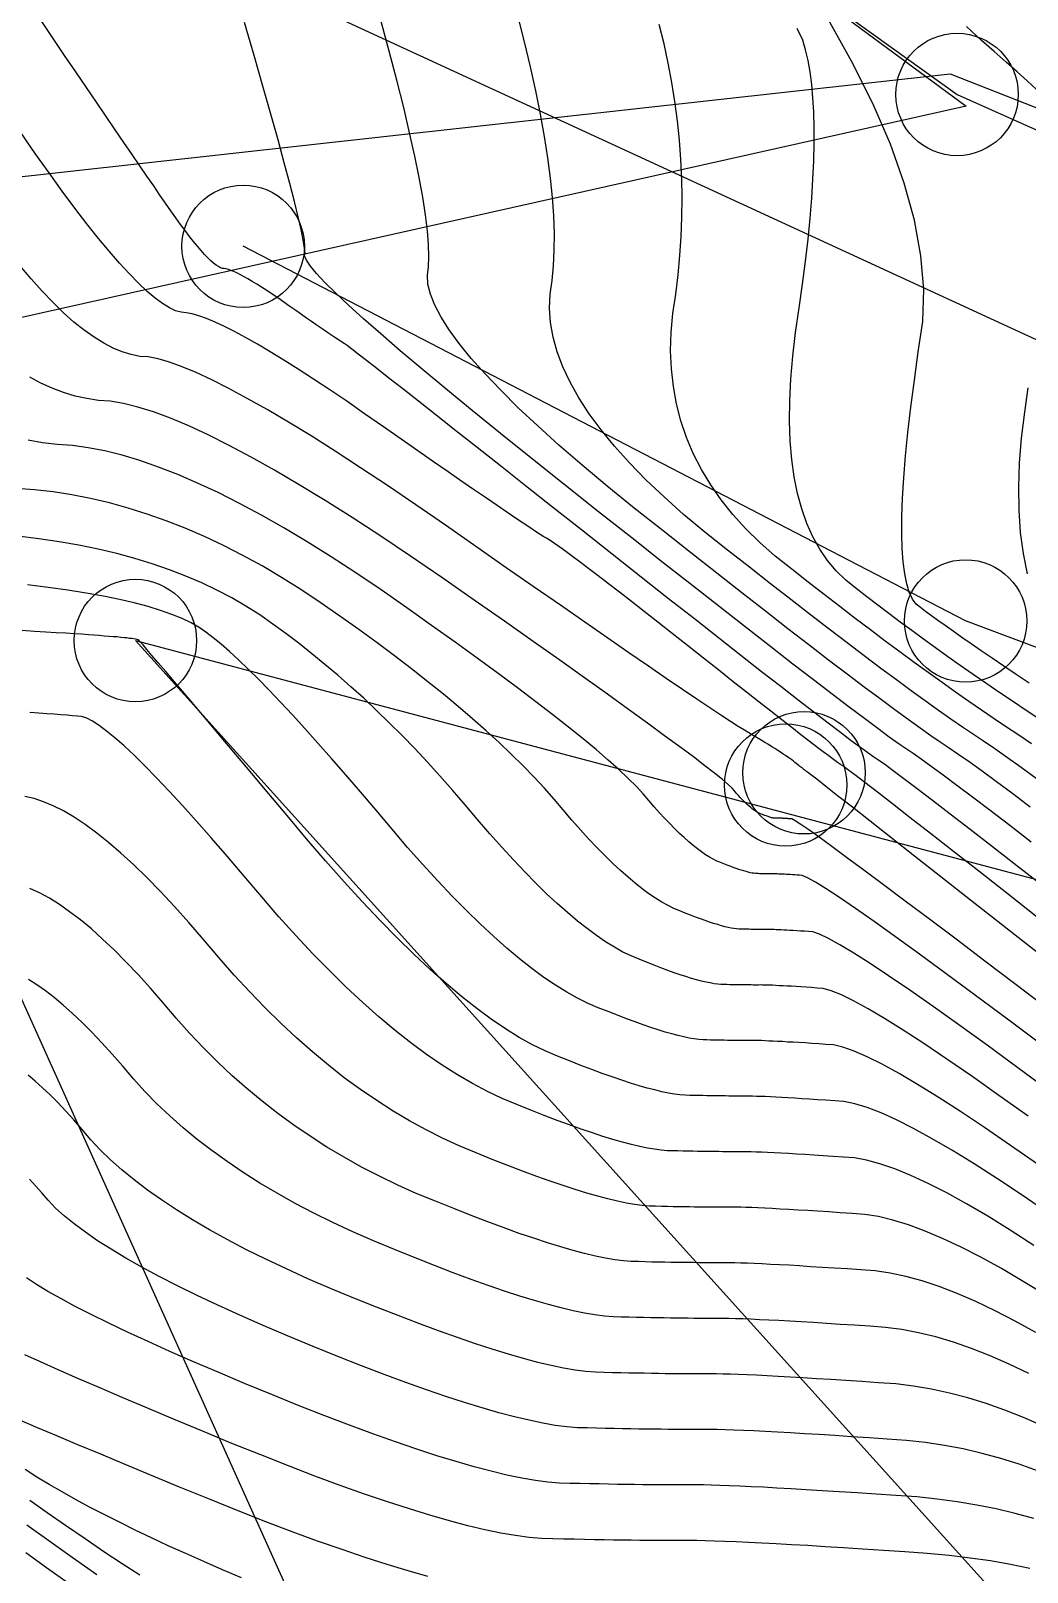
# Model space of a CAD drawing. Extents: x 83 to 1412852, y -76 to 4931706.
# Drawn here: x 1412646.02 to 1412654.15, y 4931544.25 to 4931556.84 of the extents above; entities that cross this region are included whole.
import ezdxf

# ---------------------------------------------------------------- set-up
doc = ezdxf.new("R2010")
doc.units = 0
doc.header["$MEASUREMENT"] = 0
doc.header["$PDMODE"] = 33
doc.header["$PDSIZE"] = 1
doc.layers.get('0').update_dxf_attribs({"color": 1, "linetype": 'CONTINUOUS'})
doc.layers.add('Ground topo-Rev01', color=1, linetype='CONTINUOUS')
doc.layers.add('New scratch layer', color=1, linetype='CONTINUOUS')

msp = doc.modelspace()

# ---------------------------------------------------------------- linework, layer by layer
for points in [[(1412625.83, 4931580.38), (1412628.75, 4931581.8), (1412632.64, 4931582.21), (1412634.8, 4931580.2), (1412637.58, 4931576.34), (1412641.3, 4931568.83), (1412646.46, 4931561.43), (1412653.58, 4931556.32), (1412661.21, 4931552.91), (1412664.41, 4931553.01), (1412671.43, 4931552.25), (1412680.76, 4931551.75), (1412690.96, 4931557.29), (1412699.75, 4931563.42), (1412708.32, 4931567.05)], [(1412646.87, 4931551.86), (1412664.06, 4931547.3), (1412680.47, 4931547.31), (1412698.54, 4931552.49), (1412706.91, 4931556.07), (1412714.69, 4931563.43)], [(1412711.73, 4931562.82), (1412700.57, 4931556.35), (1412691.34, 4931552.07), (1412681.93, 4931548.05), (1412672.34, 4931547.94), (1412661.77, 4931549.26), (1412658.05, 4931550.37), (1412653.65, 4931552.02), (1412647.75, 4931555.08)], [(1412654.286, 4931549.851), (1412654.068, 4931550.021), (1412653.868, 4931550.176), (1412653.687, 4931550.316), (1412653.524, 4931550.442), (1412653.379, 4931550.553), (1412653.253, 4931550.649), (1412653.146, 4931550.73), (1412653.057, 4931550.797), (1412652.986, 4931550.849), (1412652.933, 4931550.886), (1412652.9, 4931550.908), (1412652.852, 4931550.942), (1412652.791, 4931550.986), (1412652.716, 4931551.041), (1412652.628, 4931551.108), (1412652.526, 4931551.185), (1412652.411, 4931551.274), (1412652.282, 4931551.373), (1412652.14, 4931551.484), (1412651.984, 4931551.605), (1412651.814, 4931551.738), (1412651.631, 4931551.881), (1412651.435, 4931552.036), (1412651.224, 4931552.201), (1412651.001, 4931552.378), (1412650.763, 4931552.565), (1412650.512, 4931552.764), (1412650.277, 4931552.95), (1412650.056, 4931553.124), (1412649.851, 4931553.287), (1412649.661, 4931553.437), (1412649.486, 4931553.574), (1412649.327, 4931553.7), (1412649.182, 4931553.814), (1412649.053, 4931553.915), (1412648.939, 4931554.004), (1412648.841, 4931554.082), (1412648.757, 4931554.147), (1412648.689, 4931554.199), (1412648.636, 4931554.24), (1412648.598, 4931554.269), (1412648.576, 4931554.285), (1412648.569, 4931554.289), (1412648.559, 4931554.296), (1412648.546, 4931554.304), (1412648.53, 4931554.314), (1412648.512, 4931554.326), (1412648.491, 4931554.34), (1412648.467, 4931554.356), (1412648.441, 4931554.374), (1412648.412, 4931554.394), (1412648.38, 4931554.416), (1412648.345, 4931554.44), (1412648.308, 4931554.466), (1412648.268, 4931554.494), (1412648.225, 4931554.523), (1412648.18, 4931554.555), (1412648.132, 4931554.589), (1412648.081, 4931554.624), (1412648.032, 4931554.658), (1412647.986, 4931554.689), (1412647.942, 4931554.718), (1412647.9, 4931554.745), (1412647.861, 4931554.77), (1412647.824, 4931554.793), (1412647.789, 4931554.813), (1412647.757, 4931554.832), (1412647.727, 4931554.848), (1412647.699, 4931554.862), (1412647.673, 4931554.874), (1412647.65, 4931554.883), (1412647.63, 4931554.891), (1412647.611, 4931554.896), (1412647.595, 4931554.899), (1412647.581, 4931554.9), (1412647.566, 4931554.905), (1412647.548, 4931554.914), (1412647.529, 4931554.926), (1412647.508, 4931554.942), (1412647.485, 4931554.962), (1412647.461, 4931554.986), (1412647.434, 4931555.013), (1412647.406, 4931555.045), (1412647.376, 4931555.08), (1412647.344, 4931555.119), (1412647.311, 4931555.161), (1412647.275, 4931555.208), (1412647.238, 4931555.258), (1412647.199, 4931555.312), (1412647.158, 4931555.37), (1412647.116, 4931555.432), (1412647.069, 4931555.499), (1412647.019, 4931555.573), (1412646.964, 4931555.653), (1412646.905, 4931555.738), (1412646.843, 4931555.83), (1412646.776, 4931555.927), (1412646.705, 4931556.031), (1412646.631, 4931556.141), (1412646.552, 4931556.256), (1412646.47, 4931556.378), (1412646.383, 4931556.505), (1412646.292, 4931556.639), (1412646.197, 4931556.778), (1412646.099, 4931556.923)], [(1412654.178, 4931550.5), (1412654.034, 4931550.608), (1412653.903, 4931550.705), (1412653.785, 4931550.792), (1412653.68, 4931550.868), (1412653.587, 4931550.933), (1412653.508, 4931550.987), (1412653.442, 4931551.031), (1412653.365, 4931551.083), (1412653.278, 4931551.145), (1412653.18, 4931551.215), (1412653.071, 4931551.294), (1412652.952, 4931551.383), (1412652.822, 4931551.48), (1412652.682, 4931551.586), (1412652.531, 4931551.701), (1412652.37, 4931551.825), (1412652.198, 4931551.957), (1412652.015, 4931552.099), (1412651.822, 4931552.25), (1412651.618, 4931552.41), (1412651.404, 4931552.578), (1412651.179, 4931552.756), (1412650.943, 4931552.942), (1412650.723, 4931553.121), (1412650.519, 4931553.292), (1412650.329, 4931553.456), (1412650.155, 4931553.613), (1412649.996, 4931553.762), (1412649.853, 4931553.904), (1412649.725, 4931554.038), (1412649.612, 4931554.165), (1412649.515, 4931554.285), (1412649.433, 4931554.397), (1412649.367, 4931554.501), (1412649.315, 4931554.598), (1412649.279, 4931554.688), (1412649.259, 4931554.77), (1412649.254, 4931554.845), (1412649.264, 4931554.913), (1412649.267, 4931554.995), (1412649.264, 4931555.094), (1412649.255, 4931555.207), (1412649.239, 4931555.337), (1412649.216, 4931555.481), (1412649.187, 4931555.641), (1412649.152, 4931555.817), (1412649.109, 4931556.008), (1412649.061, 4931556.214), (1412649.005, 4931556.436), (1412648.943, 4931556.673), (1412648.875, 4931556.926)], [(1412654.227, 4931550.734), (1412654.104, 4931550.823), (1412653.991, 4931550.903), (1412653.888, 4931550.975), (1412653.796, 4931551.038), (1412653.713, 4931551.092), (1412653.624, 4931551.152), (1412653.529, 4931551.218), (1412653.427, 4931551.289), (1412653.319, 4931551.367), (1412653.205, 4931551.45), (1412653.084, 4931551.539), (1412652.956, 4931551.633), (1412652.822, 4931551.734), (1412652.682, 4931551.84), (1412652.535, 4931551.952), (1412652.382, 4931552.07), (1412652.222, 4931552.194), (1412652.056, 4931552.323), (1412651.884, 4931552.458), (1412651.705, 4931552.599), (1412651.519, 4931552.746), (1412651.347, 4931552.89), (1412651.187, 4931553.033), (1412651.039, 4931553.173), (1412650.904, 4931553.311), (1412650.782, 4931553.447), (1412650.673, 4931553.581), (1412650.576, 4931553.713), (1412650.492, 4931553.842), (1412650.42, 4931553.97), (1412650.361, 4931554.095), (1412650.315, 4931554.218), (1412650.281, 4931554.339), (1412650.26, 4931554.458), (1412650.252, 4931554.574), (1412650.256, 4931554.689), (1412650.273, 4931554.801), (1412650.284, 4931554.921), (1412650.29, 4931555.049), (1412650.291, 4931555.184), (1412650.286, 4931555.328), (1412650.275, 4931555.479), (1412650.259, 4931555.637), (1412650.238, 4931555.804), (1412650.211, 4931555.978), (1412650.178, 4931556.159), (1412650.14, 4931556.349), (1412650.097, 4931556.546), (1412650.048, 4931556.751), (1412649.993, 4931556.964)], [(1412654.17, 4931551.512), (1412654.063, 4931551.583), (1412653.962, 4931551.651), (1412653.867, 4931551.715), (1412653.778, 4931551.776), (1412653.695, 4931551.833), (1412653.618, 4931551.886), (1412653.547, 4931551.936), (1412653.482, 4931551.982), (1412653.423, 4931552.024), (1412653.37, 4931552.063), (1412653.323, 4931552.098), (1412653.282, 4931552.13), (1412653.247, 4931552.157), (1412653.216, 4931552.199), (1412653.19, 4931552.254), (1412653.169, 4931552.323), (1412653.152, 4931552.405), (1412653.139, 4931552.502), (1412653.131, 4931552.612), (1412653.128, 4931552.736), (1412653.129, 4931552.873), (1412653.135, 4931553.024), (1412653.145, 4931553.189), (1412653.159, 4931553.368), (1412653.179, 4931553.56), (1412653.202, 4931553.766), (1412653.231, 4931553.986), (1412653.263, 4931554.219), (1412653.301, 4931554.466), (1412653.308, 4931554.728), (1412653.285, 4931555.003), (1412653.232, 4931555.293), (1412653.149, 4931555.597), (1412653.036, 4931555.915), (1412652.892, 4931556.247), (1412652.719, 4931556.593), (1412652.516, 4931556.954)], [(1412654.186, 4931550.214), (1412654.011, 4931550.349), (1412653.851, 4931550.471), (1412653.707, 4931550.581), (1412653.578, 4931550.677), (1412653.465, 4931550.761), (1412653.368, 4931550.832), (1412653.287, 4931550.891), (1412653.221, 4931550.937), (1412653.171, 4931550.97), (1412653.106, 4931551.015), (1412653.026, 4931551.072), (1412652.932, 4931551.141), (1412652.823, 4931551.222), (1412652.699, 4931551.315), (1412652.561, 4931551.421), (1412652.408, 4931551.538), (1412652.24, 4931551.668), (1412652.058, 4931551.809), (1412651.86, 4931551.963), (1412651.648, 4931552.129), (1412651.422, 4931552.306), (1412651.18, 4931552.496), (1412650.924, 4931552.698), (1412650.653, 4931552.912), (1412650.368, 4931553.138), (1412650.1, 4931553.351), (1412649.851, 4931553.552), (1412649.619, 4931553.74), (1412649.406, 4931553.915), (1412649.211, 4931554.077), (1412649.033, 4931554.227), (1412648.874, 4931554.364), (1412648.733, 4931554.488), (1412648.61, 4931554.6), (1412648.505, 4931554.699), (1412648.418, 4931554.785), (1412648.349, 4931554.858), (1412648.299, 4931554.919), (1412648.266, 4931554.967), (1412648.251, 4931555.002), (1412648.255, 4931555.024), (1412648.251, 4931555.067), (1412648.241, 4931555.131), (1412648.224, 4931555.216), (1412648.2, 4931555.321), (1412648.169, 4931555.447), (1412648.131, 4931555.594), (1412648.086, 4931555.761), (1412648.035, 4931555.949), (1412647.976, 4931556.158), (1412647.911, 4931556.388), (1412647.839, 4931556.638), (1412647.76, 4931556.909)], [(1412654.189, 4931551.016), (1412654.083, 4931551.088), (1412653.984, 4931551.153), (1412653.883, 4931551.22), (1412653.78, 4931551.291), (1412653.675, 4931551.363), (1412653.567, 4931551.439), (1412653.457, 4931551.517), (1412653.345, 4931551.598), (1412653.23, 4931551.681), (1412653.113, 4931551.767), (1412652.994, 4931551.856), (1412652.872, 4931551.947), (1412652.749, 4931552.041), (1412652.623, 4931552.137), (1412652.494, 4931552.236), (1412652.363, 4931552.338), (1412652.23, 4931552.443), (1412652.095, 4931552.55), (1412651.97, 4931552.66), (1412651.854, 4931552.773), (1412651.749, 4931552.89), (1412651.653, 4931553.009), (1412651.568, 4931553.132), (1412651.492, 4931553.258), (1412651.426, 4931553.387), (1412651.371, 4931553.519), (1412651.325, 4931553.654), (1412651.289, 4931553.793), (1412651.263, 4931553.934), (1412651.247, 4931554.079), (1412651.241, 4931554.227), (1412651.245, 4931554.378), (1412651.258, 4931554.532), (1412651.282, 4931554.689), (1412651.301, 4931554.847), (1412651.316, 4931555.004), (1412651.327, 4931555.161), (1412651.333, 4931555.319), (1412651.334, 4931555.476), (1412651.331, 4931555.633), (1412651.324, 4931555.79), (1412651.312, 4931555.948), (1412651.296, 4931556.105), (1412651.275, 4931556.262), (1412651.25, 4931556.419), (1412651.221, 4931556.577), (1412651.187, 4931556.734), (1412651.148, 4931556.891)], [(1412654.256, 4931551.214), (1412654.143, 4931551.289), (1412654.032, 4931551.364), (1412653.922, 4931551.438), (1412653.815, 4931551.511), (1412653.71, 4931551.584), (1412653.606, 4931551.657), (1412653.504, 4931551.728), (1412653.404, 4931551.8), (1412653.306, 4931551.871), (1412653.21, 4931551.941), (1412653.115, 4931552.011), (1412653.023, 4931552.081), (1412652.932, 4931552.15), (1412652.843, 4931552.218), (1412652.756, 4931552.286), (1412652.671, 4931552.353), (1412652.593, 4931552.429), (1412652.522, 4931552.514), (1412652.459, 4931552.606), (1412652.403, 4931552.707), (1412652.354, 4931552.817), (1412652.312, 4931552.935), (1412652.277, 4931553.061), (1412652.25, 4931553.196), (1412652.23, 4931553.339), (1412652.217, 4931553.491), (1412652.211, 4931553.651), (1412652.213, 4931553.82), (1412652.222, 4931553.997), (1412652.238, 4931554.182), (1412652.261, 4931554.376), (1412652.291, 4931554.578), (1412652.318, 4931554.772), (1412652.342, 4931554.959), (1412652.363, 4931555.138), (1412652.379, 4931555.31), (1412652.393, 4931555.473), (1412652.403, 4931555.629), (1412652.41, 4931555.777), (1412652.413, 4931555.918), (1412652.413, 4931556.05), (1412652.41, 4931556.175), (1412652.403, 4931556.292), (1412652.393, 4931556.402), (1412652.38, 4931556.504), (1412652.363, 4931556.598), (1412652.343, 4931556.684), (1412652.319, 4931556.763), (1412652.275, 4931556.86)], [(1412654.225, 4931556.363), (1412654.152, 4931556.431), (1412654.07, 4931556.505), (1412653.981, 4931556.585), (1412653.884, 4931556.671), (1412653.78, 4931556.762), (1412653.656, 4931556.875)], [(1412654.238, 4931549.599), (1412653.987, 4931549.796), (1412653.758, 4931549.975), (1412653.55, 4931550.138), (1412653.363, 4931550.284), (1412653.197, 4931550.413), (1412653.052, 4931550.525), (1412652.929, 4931550.621), (1412652.826, 4931550.7), (1412652.745, 4931550.762), (1412652.685, 4931550.807), (1412652.646, 4931550.836), (1412652.628, 4931550.847), (1412652.603, 4931550.865), (1412652.571, 4931550.888), (1412652.532, 4931550.917), (1412652.486, 4931550.952), (1412652.433, 4931550.992), (1412652.373, 4931551.039), (1412652.305, 4931551.091), (1412652.23, 4931551.149), (1412652.149, 4931551.212), (1412652.06, 4931551.282), (1412651.964, 4931551.357), (1412651.861, 4931551.438), (1412651.751, 4931551.524), (1412651.634, 4931551.617), (1412651.509, 4931551.715), (1412651.378, 4931551.819), (1412651.253, 4931551.917), (1412651.136, 4931552.01), (1412651.025, 4931552.097), (1412650.921, 4931552.178), (1412650.823, 4931552.254), (1412650.733, 4931552.323), (1412650.65, 4931552.388), (1412650.573, 4931552.446), (1412650.503, 4931552.499), (1412650.44, 4931552.546), (1412650.384, 4931552.587), (1412650.335, 4931552.623), (1412650.292, 4931552.653), (1412650.257, 4931552.677), (1412650.228, 4931552.695), (1412650.206, 4931552.708), (1412650.176, 4931552.727), (1412650.137, 4931552.751), (1412650.091, 4931552.782), (1412650.036, 4931552.818), (1412649.973, 4931552.86), (1412649.902, 4931552.908), (1412649.823, 4931552.962), (1412649.736, 4931553.022), (1412649.64, 4931553.088), (1412649.536, 4931553.16), (1412649.425, 4931553.237), (1412649.304, 4931553.321), (1412649.176, 4931553.41), (1412649.04, 4931553.505), (1412648.895, 4931553.606), (1412648.742, 4931553.713), (1412648.596, 4931553.814), (1412648.457, 4931553.907), (1412648.325, 4931553.995), (1412648.2, 4931554.076), (1412648.082, 4931554.15), (1412647.971, 4931554.218), (1412647.867, 4931554.28), (1412647.77, 4931554.335), (1412647.68, 4931554.383), (1412647.597, 4931554.425), (1412647.52, 4931554.461), (1412647.451, 4931554.49), (1412647.389, 4931554.512), (1412647.333, 4931554.528), (1412647.285, 4931554.538), (1412647.244, 4931554.541), (1412647.198, 4931554.554), (1412647.147, 4931554.578), (1412647.091, 4931554.612), (1412647.03, 4931554.657), (1412646.965, 4931554.712), (1412646.895, 4931554.778), (1412646.821, 4931554.854), (1412646.741, 4931554.941), (1412646.657, 4931555.038), (1412646.568, 4931555.145), (1412646.474, 4931555.263), (1412646.376, 4931555.391), (1412646.273, 4931555.53), (1412646.165, 4931555.68), (1412646.052, 4931555.839), (1412645.934, 4931556.009)], [(1412654.241, 4931549.306), (1412653.953, 4931549.532), (1412653.689, 4931549.74), (1412653.448, 4931549.929), (1412653.232, 4931550.1), (1412653.039, 4931550.251), (1412652.87, 4931550.384), (1412652.725, 4931550.498), (1412652.604, 4931550.593), (1412652.507, 4931550.669), (1412652.434, 4931550.727), (1412652.384, 4931550.765), (1412652.359, 4931550.785), (1412652.357, 4931550.786), (1412652.355, 4931550.788), (1412652.352, 4931550.79), (1412652.348, 4931550.792), (1412652.344, 4931550.796), (1412652.339, 4931550.799), (1412652.334, 4931550.804), (1412652.328, 4931550.808), (1412652.321, 4931550.814), (1412652.314, 4931550.819), (1412652.305, 4931550.826), (1412652.297, 4931550.832), (1412652.287, 4931550.84), (1412652.277, 4931550.848), (1412652.267, 4931550.856), (1412652.255, 4931550.865), (1412652.243, 4931550.874), (1412652.23, 4931550.885), (1412652.215, 4931550.896), (1412652.198, 4931550.907), (1412652.18, 4931550.92), (1412652.161, 4931550.933), (1412652.139, 4931550.947), (1412652.117, 4931550.961), (1412652.093, 4931550.977), (1412652.067, 4931550.993), (1412652.039, 4931551.01), (1412652.011, 4931551.028), (1412651.98, 4931551.046), (1412651.948, 4931551.065), (1412651.915, 4931551.085), (1412651.88, 4931551.105), (1412651.843, 4931551.127), (1412651.793, 4931551.158), (1412651.729, 4931551.199), (1412651.652, 4931551.25), (1412651.561, 4931551.31), (1412651.456, 4931551.381), (1412651.337, 4931551.461), (1412651.205, 4931551.551), (1412651.06, 4931551.651), (1412650.9, 4931551.76), (1412650.727, 4931551.88), (1412650.541, 4931552.009), (1412650.341, 4931552.148), (1412650.127, 4931552.297), (1412649.899, 4931552.455), (1412649.658, 4931552.624), (1412649.403, 4931552.802), (1412649.16, 4931552.969), (1412648.929, 4931553.126), (1412648.709, 4931553.272), (1412648.5, 4931553.406), (1412648.304, 4931553.531), (1412648.119, 4931553.644), (1412647.945, 4931553.746), (1412647.783, 4931553.838), (1412647.633, 4931553.919), (1412647.494, 4931553.989), (1412647.367, 4931554.048), (1412647.252, 4931554.096), (1412647.148, 4931554.134), (1412647.056, 4931554.16), (1412646.975, 4931554.176), (1412646.906, 4931554.181), (1412646.835, 4931554.195), (1412646.762, 4931554.217), (1412646.687, 4931554.249), (1412646.611, 4931554.289), (1412646.532, 4931554.337), (1412646.451, 4931554.395), (1412646.368, 4931554.461), (1412646.284, 4931554.536), (1412646.197, 4931554.62), (1412646.109, 4931554.713), (1412646.018, 4931554.814), (1412645.926, 4931554.924)], [(1412654.336, 4931548.841), (1412654.062, 4931549.049), (1412653.807, 4931549.242), (1412653.572, 4931549.42), (1412653.355, 4931549.583), (1412653.157, 4931549.732), (1412652.978, 4931549.866), (1412652.819, 4931549.985), (1412652.678, 4931550.089), (1412652.556, 4931550.178), (1412652.453, 4931550.253), (1412652.369, 4931550.313), (1412652.304, 4931550.358), (1412652.258, 4931550.388), (1412652.231, 4931550.403), (1412652.223, 4931550.404), (1412652.215, 4931550.404), (1412652.208, 4931550.405), (1412652.201, 4931550.405), (1412652.194, 4931550.406), (1412652.188, 4931550.406), (1412652.182, 4931550.406), (1412652.177, 4931550.407), (1412652.171, 4931550.407), (1412652.167, 4931550.407), (1412652.162, 4931550.407), (1412652.158, 4931550.407), (1412652.154, 4931550.408), (1412652.151, 4931550.408), (1412652.148, 4931550.408), (1412652.145, 4931550.408), (1412652.143, 4931550.408), (1412652.141, 4931550.408), (1412652.138, 4931550.408), (1412652.136, 4931550.408), (1412652.133, 4931550.408), (1412652.13, 4931550.408), (1412652.127, 4931550.408), (1412652.124, 4931550.408), (1412652.121, 4931550.408), (1412652.118, 4931550.408), (1412652.115, 4931550.408), (1412652.111, 4931550.408), (1412652.108, 4931550.408), (1412652.104, 4931550.408), (1412652.1, 4931550.408), (1412652.096, 4931550.408), (1412652.092, 4931550.408), (1412652.088, 4931550.409), (1412652.083, 4931550.41), (1412652.077, 4931550.41), (1412652.072, 4931550.412), (1412652.065, 4931550.413), (1412652.059, 4931550.415), (1412652.052, 4931550.417), (1412652.044, 4931550.419), (1412652.037, 4931550.422), (1412652.028, 4931550.425), (1412652.02, 4931550.428), (1412652.01, 4931550.431), (1412652.001, 4931550.435), (1412651.991, 4931550.439), (1412651.98, 4931550.443), (1412651.97, 4931550.447), (1412651.958, 4931550.453), (1412651.947, 4931550.459), (1412651.935, 4931550.467), (1412651.922, 4931550.475), (1412651.91, 4931550.484), (1412651.896, 4931550.495), (1412651.883, 4931550.506), (1412651.869, 4931550.519), (1412651.855, 4931550.532), (1412651.84, 4931550.546), (1412651.825, 4931550.562), (1412651.809, 4931550.578), (1412651.794, 4931550.595), (1412651.777, 4931550.614), (1412651.761, 4931550.633), (1412651.744, 4931550.653), (1412651.711, 4931550.684), (1412651.663, 4931550.725), (1412651.6, 4931550.776), (1412651.521, 4931550.837), (1412651.427, 4931550.909), (1412651.317, 4931550.991), (1412651.192, 4931551.083), (1412651.052, 4931551.186), (1412650.896, 4931551.298), (1412650.724, 4931551.421), (1412650.537, 4931551.555), (1412650.335, 4931551.699), (1412650.117, 4931551.852), (1412649.884, 4931552.017), (1412649.635, 4931552.191), (1412649.371, 4931552.376), (1412649.117, 4931552.55), (1412648.874, 4931552.712), (1412648.641, 4931552.864), (1412648.419, 4931553.004), (1412648.207, 4931553.133), (1412648.006, 4931553.251), (1412647.815, 4931553.358), (1412647.635, 4931553.454), (1412647.465, 4931553.539), (1412647.305, 4931553.613), (1412647.156, 4931553.675), (1412647.018, 4931553.727), (1412646.89, 4931553.767), (1412646.772, 4931553.796), (1412646.665, 4931553.814), (1412646.569, 4931553.821), (1412646.473, 4931553.836), (1412646.378, 4931553.857), (1412646.284, 4931553.885), (1412646.191, 4931553.92), (1412646.098, 4931553.962), (1412646.007, 4931554.012)], [(1412654.156, 4931552.404), (1412654.123, 4931552.57), (1412654.099, 4931552.743), (1412654.086, 4931552.924), (1412654.083, 4931553.112), (1412654.09, 4931553.308), (1412654.107, 4931553.512), (1412654.134, 4931553.724), (1412654.16, 4931553.925)], [(1412654.274, 4931548.556), (1412653.991, 4931548.768), (1412653.73, 4931548.962), (1412653.49, 4931549.139), (1412653.273, 4931549.298), (1412653.077, 4931549.44), (1412652.903, 4931549.564), (1412652.751, 4931549.671), (1412652.62, 4931549.76), (1412652.511, 4931549.832), (1412652.425, 4931549.886), (1412652.359, 4931549.923), (1412652.316, 4931549.942), (1412652.294, 4931549.943), (1412652.274, 4931549.944), (1412652.254, 4931549.946), (1412652.236, 4931549.947), (1412652.218, 4931549.948), (1412652.201, 4931549.949), (1412652.186, 4931549.95), (1412652.171, 4931549.951), (1412652.157, 4931549.952), (1412652.144, 4931549.952), (1412652.132, 4931549.953), (1412652.122, 4931549.953), (1412652.112, 4931549.954), (1412652.103, 4931549.954), (1412652.095, 4931549.954), (1412652.088, 4931549.954), (1412652.082, 4931549.954), (1412652.076, 4931549.954), (1412652.069, 4931549.954), (1412652.062, 4931549.954), (1412652.055, 4931549.954), (1412652.048, 4931549.954), (1412652.04, 4931549.954), (1412652.032, 4931549.954), (1412652.023, 4931549.954), (1412652.015, 4931549.955), (1412652.006, 4931549.955), (1412651.996, 4931549.955), (1412651.987, 4931549.955), (1412651.977, 4931549.955), (1412651.967, 4931549.955), (1412651.956, 4931549.956), (1412651.945, 4931549.956), (1412651.934, 4931549.957), (1412651.92, 4931549.959), (1412651.906, 4931549.961), (1412651.891, 4931549.964), (1412651.875, 4931549.968), (1412651.857, 4931549.973), (1412651.838, 4931549.978), (1412651.818, 4931549.984), (1412651.797, 4931549.991), (1412651.775, 4931549.999), (1412651.752, 4931550.007), (1412651.728, 4931550.016), (1412651.702, 4931550.026), (1412651.676, 4931550.036), (1412651.648, 4931550.047), (1412651.619, 4931550.059), (1412651.589, 4931550.074), (1412651.558, 4931550.091), (1412651.526, 4931550.111), (1412651.493, 4931550.133), (1412651.459, 4931550.159), (1412651.424, 4931550.186), (1412651.388, 4931550.217), (1412651.351, 4931550.25), (1412651.313, 4931550.285), (1412651.273, 4931550.324), (1412651.233, 4931550.365), (1412651.192, 4931550.408), (1412651.15, 4931550.454), (1412651.106, 4931550.503), (1412651.062, 4931550.554), (1412651.017, 4931550.609), (1412650.961, 4931550.669), (1412650.895, 4931550.734), (1412650.818, 4931550.806), (1412650.731, 4931550.884), (1412650.634, 4931550.967), (1412650.526, 4931551.057), (1412650.408, 4931551.152), (1412650.279, 4931551.253), (1412650.14, 4931551.36), (1412649.991, 4931551.473), (1412649.831, 4931551.592), (1412649.661, 4931551.716), (1412649.48, 4931551.847), (1412649.289, 4931551.983), (1412649.087, 4931552.126), (1412648.876, 4931552.274), (1412648.669, 4931552.413), (1412648.468, 4931552.544), (1412648.273, 4931552.666), (1412648.083, 4931552.78), (1412647.899, 4931552.884), (1412647.72, 4931552.98), (1412647.546, 4931553.068), (1412647.378, 4931553.146), (1412647.216, 4931553.216), (1412647.058, 4931553.277), (1412646.907, 4931553.33), (1412646.761, 4931553.374), (1412646.62, 4931553.409), (1412646.485, 4931553.435), (1412646.355, 4931553.453), (1412646.231, 4931553.462), (1412646.11, 4931553.476), (1412645.994, 4931553.496)], [(1412654.345, 4931548.172), (1412654.075, 4931548.371), (1412653.826, 4931548.554), (1412653.595, 4931548.72), (1412653.384, 4931548.87), (1412653.193, 4931549.004), (1412653.021, 4931549.121), (1412652.869, 4931549.222), (1412652.736, 4931549.306), (1412652.623, 4931549.374), (1412652.53, 4931549.426), (1412652.456, 4931549.461), (1412652.401, 4931549.48), (1412652.366, 4931549.483), (1412652.333, 4931549.485), (1412652.301, 4931549.487), (1412652.27, 4931549.489), (1412652.242, 4931549.491), (1412652.215, 4931549.492), (1412652.189, 4931549.494), (1412652.165, 4931549.495), (1412652.143, 4931549.496), (1412652.122, 4931549.497), (1412652.103, 4931549.498), (1412652.085, 4931549.499), (1412652.069, 4931549.5), (1412652.055, 4931549.5), (1412652.042, 4931549.5), (1412652.03, 4931549.5), (1412652.021, 4931549.5), (1412652.01, 4931549.5), (1412652, 4931549.5), (1412651.989, 4931549.5), (1412651.977, 4931549.5), (1412651.965, 4931549.5), (1412651.952, 4931549.501), (1412651.939, 4931549.501), (1412651.925, 4931549.501), (1412651.911, 4931549.501), (1412651.897, 4931549.501), (1412651.882, 4931549.502), (1412651.866, 4931549.502), (1412651.85, 4931549.502), (1412651.833, 4931549.503), (1412651.816, 4931549.503), (1412651.799, 4931549.503), (1412651.779, 4931549.505), (1412651.758, 4931549.508), (1412651.735, 4931549.512), (1412651.71, 4931549.517), (1412651.684, 4931549.523), (1412651.655, 4931549.531), (1412651.625, 4931549.54), (1412651.592, 4931549.55), (1412651.558, 4931549.561), (1412651.522, 4931549.573), (1412651.485, 4931549.586), (1412651.445, 4931549.601), (1412651.404, 4931549.617), (1412651.36, 4931549.634), (1412651.315, 4931549.652), (1412651.268, 4931549.672), (1412651.22, 4931549.695), (1412651.169, 4931549.723), (1412651.117, 4931549.755), (1412651.064, 4931549.792), (1412651.008, 4931549.833), (1412650.951, 4931549.878), (1412650.893, 4931549.927), (1412650.832, 4931549.981), (1412650.77, 4931550.039), (1412650.707, 4931550.101), (1412650.641, 4931550.167), (1412650.574, 4931550.238), (1412650.506, 4931550.313), (1412650.435, 4931550.392), (1412650.363, 4931550.476), (1412650.289, 4931550.564), (1412650.21, 4931550.653), (1412650.126, 4931550.744), (1412650.036, 4931550.836), (1412649.941, 4931550.93), (1412649.84, 4931551.026), (1412649.734, 4931551.122), (1412649.623, 4931551.221), (1412649.507, 4931551.32), (1412649.385, 4931551.422), (1412649.257, 4931551.524), (1412649.124, 4931551.628), (1412648.986, 4931551.734), (1412648.843, 4931551.841), (1412648.694, 4931551.95), (1412648.54, 4931552.06), (1412648.38, 4931552.172), (1412648.221, 4931552.277), (1412648.063, 4931552.376), (1412647.905, 4931552.469), (1412647.747, 4931552.555), (1412647.59, 4931552.635), (1412647.433, 4931552.709), (1412647.277, 4931552.777), (1412647.122, 4931552.838), (1412646.966, 4931552.893), (1412646.812, 4931552.942), (1412646.657, 4931552.984), (1412646.504, 4931553.02), (1412646.35, 4931553.05), (1412646.198, 4931553.074), (1412646.045, 4931553.091), (1412645.893, 4931553.102)], [(1412654.16, 4931547.974), (1412653.921, 4931548.145), (1412653.7, 4931548.301), (1412653.496, 4931548.442), (1412653.309, 4931548.568), (1412653.14, 4931548.678), (1412652.988, 4931548.773), (1412652.853, 4931548.852), (1412652.735, 4931548.917), (1412652.635, 4931548.966), (1412652.552, 4931549), (1412652.486, 4931549.019), (1412652.438, 4931549.022), (1412652.391, 4931549.025), (1412652.347, 4931549.028), (1412652.305, 4931549.031), (1412652.265, 4931549.033), (1412652.228, 4931549.036), (1412652.193, 4931549.038), (1412652.159, 4931549.039), (1412652.128, 4931549.041), (1412652.1, 4931549.043), (1412652.073, 4931549.044), (1412652.049, 4931549.045), (1412652.026, 4931549.046), (1412652.006, 4931549.046), (1412651.988, 4931549.046), (1412651.973, 4931549.047), (1412651.959, 4931549.046), (1412651.945, 4931549.046), (1412651.93, 4931549.046), (1412651.915, 4931549.046), (1412651.899, 4931549.047), (1412651.882, 4931549.047), (1412651.864, 4931549.047), (1412651.846, 4931549.047), (1412651.827, 4931549.047), (1412651.808, 4931549.048), (1412651.788, 4931549.048), (1412651.767, 4931549.048), (1412651.745, 4931549.049), (1412651.723, 4931549.049), (1412651.7, 4931549.05), (1412651.676, 4931549.05), (1412651.652, 4931549.051), (1412651.625, 4931549.053), (1412651.596, 4931549.057), (1412651.564, 4931549.063), (1412651.53, 4931549.07), (1412651.493, 4931549.079), (1412651.453, 4931549.089), (1412651.411, 4931549.101), (1412651.366, 4931549.115), (1412651.319, 4931549.13), (1412651.27, 4931549.147), (1412651.217, 4931549.166), (1412651.162, 4931549.186), (1412651.105, 4931549.208), (1412651.045, 4931549.232), (1412650.983, 4931549.257), (1412650.918, 4931549.284), (1412650.85, 4931549.316), (1412650.781, 4931549.355), (1412650.709, 4931549.4), (1412650.634, 4931549.45), (1412650.558, 4931549.507), (1412650.479, 4931549.569), (1412650.398, 4931549.638), (1412650.314, 4931549.712), (1412650.228, 4931549.792), (1412650.14, 4931549.878), (1412650.05, 4931549.97), (1412649.957, 4931550.068), (1412649.862, 4931550.172), (1412649.764, 4931550.282), (1412649.664, 4931550.398), (1412649.562, 4931550.519), (1412649.46, 4931550.638), (1412649.357, 4931550.754), (1412649.254, 4931550.867), (1412649.151, 4931550.977), (1412649.047, 4931551.084), (1412648.943, 4931551.188), (1412648.839, 4931551.289), (1412648.734, 4931551.388), (1412648.629, 4931551.483), (1412648.524, 4931551.576), (1412648.418, 4931551.665), (1412648.312, 4931551.752), (1412648.206, 4931551.836), (1412648.099, 4931551.917), (1412647.992, 4931551.994), (1412647.885, 4931552.069), (1412647.773, 4931552.141), (1412647.657, 4931552.208), (1412647.536, 4931552.271), (1412647.411, 4931552.331), (1412647.281, 4931552.386), (1412647.147, 4931552.438), (1412647.008, 4931552.486), (1412646.865, 4931552.53), (1412646.717, 4931552.57), (1412646.565, 4931552.606), (1412646.408, 4931552.639), (1412646.247, 4931552.667), (1412646.081, 4931552.692), (1412645.91, 4931552.713)], [(1412654.244, 4931547.577), (1412654.017, 4931547.737), (1412653.805, 4931547.883), (1412653.608, 4931548.014), (1412653.425, 4931548.131), (1412653.258, 4931548.235), (1412653.106, 4931548.324), (1412652.969, 4931548.399), (1412652.847, 4931548.459), (1412652.74, 4931548.506), (1412652.648, 4931548.539), (1412652.571, 4931548.557), (1412652.509, 4931548.561), (1412652.45, 4931548.565), (1412652.394, 4931548.569), (1412652.34, 4931548.573), (1412652.289, 4931548.576), (1412652.241, 4931548.579), (1412652.196, 4931548.581), (1412652.154, 4931548.584), (1412652.114, 4931548.586), (1412652.077, 4931548.588), (1412652.043, 4931548.589), (1412652.012, 4931548.591), (1412651.984, 4931548.592), (1412651.958, 4931548.592), (1412651.935, 4931548.593), (1412651.915, 4931548.593), (1412651.898, 4931548.593), (1412651.88, 4931548.593), (1412651.861, 4931548.593), (1412651.841, 4931548.593), (1412651.821, 4931548.593), (1412651.799, 4931548.593), (1412651.777, 4931548.593), (1412651.754, 4931548.593), (1412651.729, 4931548.594), (1412651.704, 4931548.594), (1412651.679, 4931548.595), (1412651.652, 4931548.595), (1412651.624, 4931548.596), (1412651.596, 4931548.596), (1412651.567, 4931548.597), (1412651.537, 4931548.598), (1412651.506, 4931548.598), (1412651.471, 4931548.601), (1412651.434, 4931548.606), (1412651.393, 4931548.613), (1412651.349, 4931548.622), (1412651.302, 4931548.634), (1412651.251, 4931548.647), (1412651.197, 4931548.662), (1412651.14, 4931548.68), (1412651.08, 4931548.7), (1412651.017, 4931548.721), (1412650.95, 4931548.745), (1412650.88, 4931548.771), (1412650.806, 4931548.799), (1412650.73, 4931548.829), (1412650.65, 4931548.861), (1412650.567, 4931548.896), (1412650.481, 4931548.938), (1412650.392, 4931548.987), (1412650.3, 4931549.044), (1412650.205, 4931549.109), (1412650.107, 4931549.181), (1412650.006, 4931549.261), (1412649.903, 4931549.348), (1412649.796, 4931549.443), (1412649.686, 4931549.545), (1412649.573, 4931549.655), (1412649.458, 4931549.773), (1412649.339, 4931549.898), (1412649.218, 4931550.031), (1412649.093, 4931550.171), (1412648.966, 4931550.319), (1412648.835, 4931550.475), (1412648.709, 4931550.623), (1412648.588, 4931550.764), (1412648.472, 4931550.897), (1412648.361, 4931551.023), (1412648.254, 4931551.142), (1412648.152, 4931551.254), (1412648.054, 4931551.358), (1412647.962, 4931551.455), (1412647.874, 4931551.545), (1412647.79, 4931551.627), (1412647.712, 4931551.702), (1412647.638, 4931551.77), (1412647.569, 4931551.83), (1412647.505, 4931551.883), (1412647.445, 4931551.929), (1412647.39, 4931551.967), (1412647.326, 4931552.004), (1412647.252, 4931552.04), (1412647.168, 4931552.074), (1412647.075, 4931552.106), (1412646.973, 4931552.137), (1412646.861, 4931552.167), (1412646.739, 4931552.195), (1412646.608, 4931552.222), (1412646.468, 4931552.247), (1412646.318, 4931552.271), (1412646.158, 4931552.293), (1412645.989, 4931552.314)], [(1412654.328, 4931547.181), (1412654.112, 4931547.329), (1412653.909, 4931547.464), (1412653.719, 4931547.586), (1412653.542, 4931547.695), (1412653.377, 4931547.791), (1412653.225, 4931547.874), (1412653.086, 4931547.945), (1412652.959, 4931548.002), (1412652.845, 4931548.046), (1412652.744, 4931548.077), (1412652.656, 4931548.096), (1412652.581, 4931548.101), (1412652.509, 4931548.106), (1412652.44, 4931548.11), (1412652.375, 4931548.115), (1412652.313, 4931548.118), (1412652.254, 4931548.122), (1412652.199, 4931548.125), (1412652.148, 4931548.128), (1412652.1, 4931548.131), (1412652.055, 4931548.133), (1412652.014, 4931548.135), (1412651.976, 4931548.136), (1412651.941, 4931548.137), (1412651.91, 4931548.138), (1412651.882, 4931548.139), (1412651.858, 4931548.139), (1412651.837, 4931548.139), (1412651.815, 4931548.139), (1412651.792, 4931548.139), (1412651.768, 4931548.139), (1412651.743, 4931548.139), (1412651.716, 4931548.139), (1412651.689, 4931548.14), (1412651.661, 4931548.14), (1412651.632, 4931548.14), (1412651.601, 4931548.141), (1412651.57, 4931548.141), (1412651.537, 4931548.142), (1412651.504, 4931548.143), (1412651.469, 4931548.143), (1412651.433, 4931548.144), (1412651.397, 4931548.145), (1412651.359, 4931548.146), (1412651.317, 4931548.149), (1412651.272, 4931548.155), (1412651.222, 4931548.164), (1412651.168, 4931548.175), (1412651.111, 4931548.189), (1412651.049, 4931548.205), (1412650.984, 4931548.224), (1412650.914, 4931548.245), (1412650.841, 4931548.269), (1412650.764, 4931548.296), (1412650.682, 4931548.325), (1412650.597, 4931548.356), (1412650.508, 4931548.39), (1412650.415, 4931548.427), (1412650.317, 4931548.466), (1412650.216, 4931548.508), (1412650.112, 4931548.559), (1412650.003, 4931548.619), (1412649.891, 4931548.688), (1412649.776, 4931548.767), (1412649.657, 4931548.855), (1412649.534, 4931548.952), (1412649.407, 4931549.058), (1412649.277, 4931549.174), (1412649.144, 4931549.299), (1412649.007, 4931549.433), (1412648.866, 4931549.576), (1412648.722, 4931549.728), (1412648.574, 4931549.89), (1412648.422, 4931550.061), (1412648.267, 4931550.241), (1412648.108, 4931550.43), (1412647.959, 4931550.608), (1412647.82, 4931550.773), (1412647.69, 4931550.928), (1412647.57, 4931551.07), (1412647.46, 4931551.201), (1412647.36, 4931551.32), (1412647.27, 4931551.427), (1412647.189, 4931551.522), (1412647.118, 4931551.606), (1412647.057, 4931551.678), (1412647.005, 4931551.739), (1412646.964, 4931551.787), (1412646.932, 4931551.824), (1412646.91, 4931551.85), (1412646.897, 4931551.863), (1412646.895, 4931551.865), (1412646.889, 4931551.867), (1412646.881, 4931551.869), (1412646.871, 4931551.871), (1412646.857, 4931551.873), (1412646.841, 4931551.876), (1412646.822, 4931551.878), (1412646.801, 4931551.881), (1412646.777, 4931551.883), (1412646.75, 4931551.886), (1412646.72, 4931551.889), (1412646.688, 4931551.891), (1412646.653, 4931551.894), (1412646.615, 4931551.897), (1412646.575, 4931551.901), (1412646.531, 4931551.904), (1412646.486, 4931551.907), (1412646.432, 4931551.911), (1412646.37, 4931551.915), (1412646.301, 4931551.919), (1412646.224, 4931551.924), (1412646.139, 4931551.929), (1412646.046, 4931551.935), (1412645.945, 4931551.941)], [(1412658.73, 4931539.6), (1412658.43, 4931540.36), (1412655.52, 4931542.27), (1412646.87, 4931551.86)], [(1412654.208, 4931546.92), (1412654.014, 4931547.045), (1412653.831, 4931547.158), (1412653.658, 4931547.259), (1412653.495, 4931547.348), (1412653.343, 4931547.425), (1412653.202, 4931547.491), (1412653.071, 4931547.544), (1412652.95, 4931547.586), (1412652.841, 4931547.616), (1412652.741, 4931547.634), (1412652.652, 4931547.64), (1412652.567, 4931547.646), (1412652.486, 4931547.651), (1412652.41, 4931547.656), (1412652.337, 4931547.661), (1412652.268, 4931547.665), (1412652.203, 4931547.669), (1412652.142, 4931547.672), (1412652.085, 4931547.675), (1412652.033, 4931547.678), (1412651.984, 4931547.68), (1412651.939, 4931547.682), (1412651.898, 4931547.683), (1412651.862, 4931547.685), (1412651.829, 4931547.685), (1412651.8, 4931547.685), (1412651.776, 4931547.685), (1412651.75, 4931547.685), (1412651.722, 4931547.685), (1412651.694, 4931547.685), (1412651.664, 4931547.685), (1412651.634, 4931547.686), (1412651.601, 4931547.686), (1412651.568, 4931547.686), (1412651.534, 4931547.687), (1412651.498, 4931547.687), (1412651.461, 4931547.688), (1412651.422, 4931547.689), (1412651.383, 4931547.689), (1412651.342, 4931547.69), (1412651.3, 4931547.691), (1412651.257, 4931547.692), (1412651.212, 4931547.693), (1412651.163, 4931547.697), (1412651.109, 4931547.705), (1412651.051, 4931547.715), (1412650.988, 4931547.728), (1412650.92, 4931547.744), (1412650.847, 4931547.763), (1412650.77, 4931547.785), (1412650.688, 4931547.81), (1412650.602, 4931547.839), (1412650.511, 4931547.87), (1412650.415, 4931547.904), (1412650.314, 4931547.941), (1412650.209, 4931547.981), (1412650.099, 4931548.025), (1412649.985, 4931548.071), (1412649.866, 4931548.12), (1412649.745, 4931548.177), (1412649.623, 4931548.241), (1412649.499, 4931548.313), (1412649.374, 4931548.393), (1412649.248, 4931548.48), (1412649.119, 4931548.574), (1412648.99, 4931548.676), (1412648.859, 4931548.786), (1412648.726, 4931548.903), (1412648.592, 4931549.028), (1412648.457, 4931549.161), (1412648.32, 4931549.301), (1412648.182, 4931549.448), (1412648.042, 4931549.603), (1412647.901, 4931549.766), (1412647.758, 4931549.936), (1412647.622, 4931550.096), (1412647.492, 4931550.245), (1412647.37, 4931550.384), (1412647.254, 4931550.513), (1412647.145, 4931550.631), (1412647.043, 4931550.739), (1412646.948, 4931550.836), (1412646.86, 4931550.923), (1412646.778, 4931550.999), (1412646.703, 4931551.065), (1412646.635, 4931551.121), (1412646.574, 4931551.166), (1412646.519, 4931551.201), (1412646.472, 4931551.225), (1412646.431, 4931551.239), (1412646.397, 4931551.242), (1412646.357, 4931551.246), (1412646.312, 4931551.25), (1412646.262, 4931551.254), (1412646.207, 4931551.258), (1412646.146, 4931551.262), (1412646.08, 4931551.267), (1412646.008, 4931551.271)], [(1412654.304, 4931546.512), (1412654.119, 4931546.626), (1412653.942, 4931546.73), (1412653.774, 4931546.823), (1412653.614, 4931546.905), (1412653.462, 4931546.976), (1412653.318, 4931547.037), (1412653.183, 4931547.087), (1412653.056, 4931547.126), (1412652.937, 4931547.155), (1412652.826, 4931547.173), (1412652.724, 4931547.18), (1412652.626, 4931547.186), (1412652.533, 4931547.193), (1412652.444, 4931547.198), (1412652.36, 4931547.204), (1412652.281, 4931547.208), (1412652.206, 4931547.213), (1412652.136, 4931547.217), (1412652.071, 4931547.22), (1412652.01, 4931547.223), (1412651.954, 4931547.226), (1412651.903, 4931547.228), (1412651.856, 4931547.229), (1412651.813, 4931547.231), (1412651.776, 4931547.231), (1412651.743, 4931547.232), (1412651.714, 4931547.231), (1412651.684, 4931547.231), (1412651.653, 4931547.231), (1412651.62, 4931547.231), (1412651.586, 4931547.232), (1412651.551, 4931547.232), (1412651.514, 4931547.232), (1412651.475, 4931547.233), (1412651.436, 4931547.233), (1412651.394, 4931547.234), (1412651.352, 4931547.235), (1412651.308, 4931547.235), (1412651.262, 4931547.236), (1412651.215, 4931547.237), (1412651.167, 4931547.238), (1412651.117, 4931547.24), (1412651.066, 4931547.241), (1412651.009, 4931547.246), (1412650.947, 4931547.254), (1412650.88, 4931547.265), (1412650.807, 4931547.28), (1412650.729, 4931547.299), (1412650.646, 4931547.321), (1412650.557, 4931547.347), (1412650.462, 4931547.376), (1412650.363, 4931547.408), (1412650.258, 4931547.444), (1412650.147, 4931547.483), (1412650.032, 4931547.526), (1412649.911, 4931547.572), (1412649.784, 4931547.622), (1412649.652, 4931547.675), (1412649.515, 4931547.732), (1412649.379, 4931547.795), (1412649.243, 4931547.863), (1412649.108, 4931547.937), (1412648.974, 4931548.016), (1412648.841, 4931548.102), (1412648.708, 4931548.193), (1412648.576, 4931548.289), (1412648.446, 4931548.392), (1412648.316, 4931548.5), (1412648.186, 4931548.614), (1412648.058, 4931548.734), (1412647.93, 4931548.859), (1412647.803, 4931548.991), (1412647.677, 4931549.128), (1412647.552, 4931549.27), (1412647.427, 4931549.419), (1412647.306, 4931549.558), (1412647.188, 4931549.689), (1412647.074, 4931549.811), (1412646.963, 4931549.924), (1412646.856, 4931550.028), (1412646.752, 4931550.124), (1412646.651, 4931550.21), (1412646.554, 4931550.288), (1412646.46, 4931550.357), (1412646.37, 4931550.417), (1412646.282, 4931550.468), (1412646.199, 4931550.511), (1412646.119, 4931550.544), (1412646.042, 4931550.569), (1412645.968, 4931550.585)], [(1412654.223, 4931546.208), (1412654.054, 4931546.302), (1412653.89, 4931546.386), (1412653.732, 4931546.462), (1412653.58, 4931546.527), (1412653.435, 4931546.583), (1412653.295, 4931546.629), (1412653.161, 4931546.666), (1412653.033, 4931546.693), (1412652.911, 4931546.711), (1412652.795, 4931546.719), (1412652.685, 4931546.727), (1412652.579, 4931546.734), (1412652.479, 4931546.74), (1412652.384, 4931546.746), (1412652.294, 4931546.752), (1412652.21, 4931546.757), (1412652.131, 4931546.761), (1412652.057, 4931546.765), (1412651.988, 4931546.768), (1412651.924, 4931546.771), (1412651.866, 4931546.774), (1412651.813, 4931546.775), (1412651.765, 4931546.777), (1412651.722, 4931546.778), (1412651.685, 4931546.778), (1412651.653, 4931546.778), (1412651.619, 4931546.778), (1412651.584, 4931546.778), (1412651.547, 4931546.778), (1412651.508, 4931546.778), (1412651.468, 4931546.778), (1412651.426, 4931546.779), (1412651.383, 4931546.779), (1412651.338, 4931546.78), (1412651.291, 4931546.78), (1412651.243, 4931546.781), (1412651.193, 4931546.782), (1412651.141, 4931546.783), (1412651.088, 4931546.784), (1412651.033, 4931546.786), (1412650.977, 4931546.787), (1412650.919, 4931546.788), (1412650.855, 4931546.794), (1412650.785, 4931546.803), (1412650.709, 4931546.816), (1412650.626, 4931546.833), (1412650.538, 4931546.854), (1412650.444, 4931546.879), (1412650.343, 4931546.908), (1412650.236, 4931546.941), (1412650.124, 4931546.978), (1412650.005, 4931547.018), (1412649.88, 4931547.063), (1412649.749, 4931547.111), (1412649.612, 4931547.164), (1412649.469, 4931547.22), (1412649.32, 4931547.28), (1412649.164, 4931547.344), (1412649.012, 4931547.412), (1412648.863, 4931547.484), (1412648.717, 4931547.56), (1412648.574, 4931547.64), (1412648.434, 4931547.723), (1412648.297, 4931547.811), (1412648.163, 4931547.902), (1412648.032, 4931547.998), (1412647.905, 4931548.097), (1412647.78, 4931548.2), (1412647.658, 4931548.307), (1412647.54, 4931548.418), (1412647.425, 4931548.533), (1412647.312, 4931548.652), (1412647.203, 4931548.775), (1412647.097, 4931548.901), (1412646.993, 4931549.02), (1412646.892, 4931549.132), (1412646.793, 4931549.236), (1412646.696, 4931549.333), (1412646.602, 4931549.422), (1412646.51, 4931549.504), (1412646.421, 4931549.578), (1412646.333, 4931549.644), (1412646.249, 4931549.704), (1412646.167, 4931549.755), (1412646.087, 4931549.8), (1412646.009, 4931549.836)], [(1412654.165, 4931545.874), (1412654.006, 4931545.95), (1412653.851, 4931546.018), (1412653.699, 4931546.078), (1412653.551, 4931546.129), (1412653.407, 4931546.172), (1412653.266, 4931546.206), (1412653.129, 4931546.232), (1412652.996, 4931546.25), (1412652.867, 4931546.259), (1412652.743, 4931546.267), (1412652.626, 4931546.275), (1412652.514, 4931546.282), (1412652.408, 4931546.289), (1412652.308, 4931546.295), (1412652.213, 4931546.3), (1412652.125, 4931546.305), (1412652.042, 4931546.31), (1412651.966, 4931546.313), (1412651.895, 4931546.317), (1412651.83, 4931546.319), (1412651.77, 4931546.321), (1412651.717, 4931546.323), (1412651.669, 4931546.324), (1412651.628, 4931546.324), (1412651.592, 4931546.324), (1412651.554, 4931546.324), (1412651.514, 4931546.324), (1412651.473, 4931546.324), (1412651.43, 4931546.324), (1412651.385, 4931546.325), (1412651.339, 4931546.325), (1412651.29, 4931546.326), (1412651.24, 4931546.326), (1412651.188, 4931546.327), (1412651.134, 4931546.328), (1412651.078, 4931546.329), (1412651.021, 4931546.33), (1412650.961, 4931546.331), (1412650.9, 4931546.333), (1412650.837, 4931546.334), (1412650.773, 4931546.336), (1412650.701, 4931546.342), (1412650.623, 4931546.352), (1412650.538, 4931546.367), (1412650.446, 4931546.386), (1412650.347, 4931546.409), (1412650.242, 4931546.437), (1412650.13, 4931546.469), (1412650.01, 4931546.506), (1412649.885, 4931546.547), (1412649.752, 4931546.592), (1412649.613, 4931546.642), (1412649.466, 4931546.696), (1412649.313, 4931546.755), (1412649.154, 4931546.817), (1412648.987, 4931546.885), (1412648.814, 4931546.956), (1412648.646, 4931547.03), (1412648.483, 4931547.106), (1412648.326, 4931547.184), (1412648.174, 4931547.263), (1412648.027, 4931547.345), (1412647.886, 4931547.429), (1412647.75, 4931547.516), (1412647.619, 4931547.604), (1412647.494, 4931547.694), (1412647.374, 4931547.786), (1412647.259, 4931547.881), (1412647.15, 4931547.977), (1412647.046, 4931548.076), (1412646.947, 4931548.176), (1412646.854, 4931548.279), (1412646.766, 4931548.384), (1412646.68, 4931548.482), (1412646.596, 4931548.575), (1412646.515, 4931548.661), (1412646.435, 4931548.741), (1412646.357, 4931548.815), (1412646.281, 4931548.882), (1412646.207, 4931548.944), (1412646.135, 4931548.999), (1412646.065, 4931549.048), (1412645.997, 4931549.091)], [(1412654.277, 4931545.446), (1412654.122, 4931545.514), (1412653.969, 4931545.575), (1412653.817, 4931545.629), (1412653.667, 4931545.675), (1412653.519, 4931545.714), (1412653.371, 4931545.746), (1412653.225, 4931545.771), (1412653.081, 4931545.788), (1412652.938, 4931545.798), (1412652.802, 4931545.807), (1412652.672, 4931545.816), (1412652.549, 4931545.824), (1412652.432, 4931545.831), (1412652.321, 4931545.838), (1412652.217, 4931545.844), (1412652.119, 4931545.85), (1412652.028, 4931545.854), (1412651.943, 4931545.859), (1412651.865, 4931545.862), (1412651.793, 4931545.865), (1412651.728, 4931545.867), (1412651.669, 4931545.869), (1412651.616, 4931545.87), (1412651.57, 4931545.87), (1412651.53, 4931545.87), (1412651.489, 4931545.87), (1412651.445, 4931545.87), (1412651.4, 4931545.87), (1412651.352, 4931545.87), (1412651.302, 4931545.871), (1412651.251, 4931545.871), (1412651.197, 4931545.872), (1412651.142, 4931545.873), (1412651.084, 4931545.874), (1412651.025, 4931545.875), (1412650.963, 4931545.876), (1412650.9, 4931545.877), (1412650.834, 4931545.878), (1412650.767, 4931545.88), (1412650.697, 4931545.881), (1412650.626, 4931545.883), (1412650.547, 4931545.89), (1412650.461, 4931545.901), (1412650.367, 4931545.917), (1412650.265, 4931545.939), (1412650.156, 4931545.964), (1412650.04, 4931545.995), (1412649.916, 4931546.031), (1412649.784, 4931546.071), (1412649.646, 4931546.116), (1412649.499, 4931546.167), (1412649.345, 4931546.221), (1412649.184, 4931546.281), (1412649.015, 4931546.346), (1412648.838, 4931546.415), (1412648.654, 4931546.489), (1412648.463, 4931546.568), (1412648.279, 4931546.648), (1412648.103, 4931546.727), (1412647.934, 4931546.807), (1412647.773, 4931546.887), (1412647.62, 4931546.967), (1412647.474, 4931547.048), (1412647.336, 4931547.129), (1412647.206, 4931547.21), (1412647.083, 4931547.291), (1412646.968, 4931547.372), (1412646.86, 4931547.454), (1412646.76, 4931547.536), (1412646.667, 4931547.618), (1412646.583, 4931547.701), (1412646.505, 4931547.783), (1412646.436, 4931547.866), (1412646.368, 4931547.944), (1412646.301, 4931548.017), (1412646.236, 4931548.086), (1412646.173, 4931548.149), (1412646.111, 4931548.207), (1412646.051, 4931548.261), (1412645.993, 4931548.31)], [(1412654.238, 4931545.078), (1412654.088, 4931545.132), (1412653.936, 4931545.18), (1412653.784, 4931545.221), (1412653.63, 4931545.257), (1412653.476, 4931545.286), (1412653.322, 4931545.31), (1412653.166, 4931545.327), (1412653.01, 4931545.337), (1412652.861, 4931545.348), (1412652.719, 4931545.357), (1412652.583, 4931545.366), (1412652.455, 4931545.374), (1412652.334, 4931545.381), (1412652.22, 4931545.388), (1412652.113, 4931545.394), (1412652.014, 4931545.399), (1412651.921, 4931545.404), (1412651.835, 4931545.408), (1412651.756, 4931545.411), (1412651.685, 4931545.413), (1412651.62, 4931545.415), (1412651.563, 4931545.416), (1412651.512, 4931545.417), (1412651.469, 4931545.416), (1412651.424, 4931545.416), (1412651.376, 4931545.416), (1412651.326, 4931545.416), (1412651.274, 4931545.417), (1412651.22, 4931545.417), (1412651.163, 4931545.418), (1412651.105, 4931545.418), (1412651.044, 4931545.419), (1412650.981, 4931545.42), (1412650.916, 4931545.421), (1412650.848, 4931545.422), (1412650.779, 4931545.424), (1412650.707, 4931545.425), (1412650.634, 4931545.427), (1412650.558, 4931545.429), (1412650.479, 4931545.431), (1412650.393, 4931545.438), (1412650.298, 4931545.45), (1412650.196, 4931545.468), (1412650.085, 4931545.491), (1412649.965, 4931545.52), (1412649.838, 4931545.553), (1412649.702, 4931545.592), (1412649.558, 4931545.636), (1412649.406, 4931545.686), (1412649.246, 4931545.741), (1412649.078, 4931545.801), (1412648.901, 4931545.866), (1412648.716, 4931545.937), (1412648.523, 4931546.013), (1412648.322, 4931546.094), (1412648.112, 4931546.181), (1412647.913, 4931546.265), (1412647.723, 4931546.349), (1412647.543, 4931546.431), (1412647.373, 4931546.511), (1412647.213, 4931546.589), (1412647.063, 4931546.666), (1412646.923, 4931546.742), (1412646.792, 4931546.816), (1412646.672, 4931546.888), (1412646.561, 4931546.958), (1412646.461, 4931547.027), (1412646.37, 4931547.095), (1412646.289, 4931547.161), (1412646.218, 4931547.225), (1412646.157, 4931547.288), (1412646.105, 4931547.349), (1412646.055, 4931547.406), (1412646.006, 4931547.46)], [(1412654.206, 4931544.689), (1412654.054, 4931544.731), (1412653.9, 4931544.768), (1412653.742, 4931544.799), (1412653.582, 4931544.826), (1412653.418, 4931544.848), (1412653.251, 4931544.865), (1412653.081, 4931544.877), (1412652.919, 4931544.888), (1412652.765, 4931544.898), (1412652.618, 4931544.908), (1412652.479, 4931544.916), (1412652.348, 4931544.924), (1412652.224, 4931544.932), (1412652.108, 4931544.938), (1412651.999, 4931544.944), (1412651.899, 4931544.949), (1412651.805, 4931544.953), (1412651.72, 4931544.957), (1412651.642, 4931544.959), (1412651.572, 4931544.961), (1412651.51, 4931544.963), (1412651.455, 4931544.963), (1412651.408, 4931544.963), (1412651.358, 4931544.963), (1412651.306, 4931544.963), (1412651.252, 4931544.963), (1412651.196, 4931544.963), (1412651.137, 4931544.963), (1412651.076, 4931544.964), (1412651.012, 4931544.965), (1412650.946, 4931544.966), (1412650.878, 4931544.967), (1412650.807, 4931544.968), (1412650.734, 4931544.969), (1412650.658, 4931544.971), (1412650.58, 4931544.972), (1412650.5, 4931544.974), (1412650.418, 4931544.976), (1412650.333, 4931544.978), (1412650.239, 4931544.986), (1412650.136, 4931545), (1412650.025, 4931545.019), (1412649.904, 4931545.044), (1412649.774, 4931545.075), (1412649.636, 4931545.111), (1412649.489, 4931545.154), (1412649.332, 4931545.202), (1412649.167, 4931545.255), (1412648.993, 4931545.315), (1412648.81, 4931545.38), (1412648.618, 4931545.451), (1412648.418, 4931545.528), (1412648.208, 4931545.61), (1412647.989, 4931545.699), (1412647.762, 4931545.793), (1412647.546, 4931545.883), (1412647.343, 4931545.97), (1412647.152, 4931546.054), (1412646.973, 4931546.134), (1412646.806, 4931546.211), (1412646.652, 4931546.285), (1412646.509, 4931546.355), (1412646.379, 4931546.421), (1412646.261, 4931546.485), (1412646.155, 4931546.544), (1412646.061, 4931546.601), (1412645.98, 4931546.654)], [(1412654.173, 4931544.281), (1412654.016, 4931544.314), (1412653.854, 4931544.342), (1412653.687, 4931544.366), (1412653.514, 4931544.387), (1412653.336, 4931544.404), (1412653.153, 4931544.416), (1412652.978, 4931544.428), (1412652.811, 4931544.439), (1412652.653, 4931544.45), (1412652.503, 4931544.459), (1412652.361, 4931544.468), (1412652.227, 4931544.475), (1412652.102, 4931544.482), (1412651.985, 4931544.489), (1412651.876, 4931544.494), (1412651.776, 4931544.499), (1412651.683, 4931544.502), (1412651.6, 4931544.505), (1412651.524, 4931544.507), (1412651.456, 4931544.509), (1412651.397, 4931544.509), (1412651.347, 4931544.509), (1412651.293, 4931544.509), (1412651.237, 4931544.509), (1412651.179, 4931544.509), (1412651.118, 4931544.509), (1412651.054, 4931544.51), (1412650.988, 4931544.51), (1412650.919, 4931544.511), (1412650.848, 4931544.512), (1412650.774, 4931544.513), (1412650.698, 4931544.515), (1412650.619, 4931544.516), (1412650.537, 4931544.518), (1412650.453, 4931544.519), (1412650.367, 4931544.521), (1412650.278, 4931544.523), (1412650.186, 4931544.526), (1412650.085, 4931544.534), (1412649.974, 4931544.549), (1412649.853, 4931544.57), (1412649.723, 4931544.597), (1412649.584, 4931544.63), (1412649.434, 4931544.669), (1412649.275, 4931544.715), (1412649.107, 4931544.767), (1412648.928, 4931544.825), (1412648.74, 4931544.889), (1412648.543, 4931544.96), (1412648.336, 4931545.036), (1412648.119, 4931545.119), (1412647.893, 4931545.208), (1412647.657, 4931545.303), (1412647.411, 4931545.405), (1412647.18, 4931545.501), (1412646.963, 4931545.592), (1412646.761, 4931545.678), (1412646.573, 4931545.758), (1412646.399, 4931545.833), (1412646.24, 4931545.903), (1412646.096, 4931545.968), (1412645.966, 4931546.027)], [(1412649.259, 4931544.216), (1412649.097, 4931544.262), (1412648.926, 4931544.313), (1412648.746, 4931544.371), (1412648.557, 4931544.435), (1412648.358, 4931544.505), (1412648.151, 4931544.581), (1412647.935, 4931544.663), (1412647.709, 4931544.751), (1412647.475, 4931544.846), (1412647.231, 4931544.946), (1412647.002, 4931545.041), (1412646.787, 4931545.13), (1412646.587, 4931545.214), (1412646.4, 4931545.292), (1412646.228, 4931545.364), (1412646.071, 4931545.431), (1412645.927, 4931545.492)], [(1412647.736, 4931544.205), (1412647.58, 4931544.271), (1412647.428, 4931544.337), (1412647.281, 4931544.402), (1412647.138, 4931544.467), (1412647.001, 4931544.531), (1412646.867, 4931544.595), (1412646.739, 4931544.658), (1412646.615, 4931544.721), (1412646.496, 4931544.783), (1412646.381, 4931544.845), (1412646.271, 4931544.907), (1412646.166, 4931544.968), (1412646.065, 4931545.028), (1412645.969, 4931545.089)], [(1412646.906, 4931544.225), (1412646.762, 4931544.319), (1412646.613, 4931544.418), (1412646.459, 4931544.522), (1412646.3, 4931544.631), (1412646.149, 4931544.735), (1412646.007, 4931544.835)], [(1412646.556, 4931544.228), (1412646.354, 4931544.37), (1412646.163, 4931544.506), (1412645.984, 4931544.636)], [(1412646.32, 4931544.161), (1412646.143, 4931544.287), (1412645.976, 4931544.409)]]:
    msp.add_lwpolyline(points)
at = {"color": 2, "true_color": 0xf1eb1f}
for points in [[(1412635.73, 4931573.34), (1412640.21, 4931565.93), (1412645.09, 4931558.53), (1412645.08, 4931557.36), (1412645.22, 4931550.52), (1412648.72, 4931542.76), (1412653.69, 4931538.27)], [(1412645.09, 4931558.53), (1412661.49, 4931550.97), (1412674.09, 4931550.21), (1412683.54, 4931551.15), (1412691.99, 4931555.2), (1412700.83, 4931560.13), (1412709.01, 4931564.18)]]:
    msp.add_lwpolyline(points, dxfattribs=at)
at = {"layer": 'Ground topo-Rev01', "color": 7}
for p in [(1412653.58, 4931556.32, 68.6), (1412647.75, 4931555.08, 69.7), (1412653.65, 4931552.02, 68.46), (1412646.87, 4931551.86, 71.41), (1412652.33, 4931550.78, 70.22), (1412652.18, 4931550.68, 70.28)]:
    msp.add_point(p, dxfattribs=at)
at = {"layer": 'New scratch layer', "color": 7, "linetype": 'Continuous', "flags": 128}
for points in [[(1412636.951, 4931565.556), (1412646.51, 4931569.94), (1412645.797, 4931568.353), (1412646.438, 4931561.55), (1412653.654, 4931556.226), (1412643.323, 4931553.913), (1412640.907, 4931553.618), (1412636.597, 4931554.193), (1412636.223, 4931557.363), (1412634.951, 4931559.684), (1412637.353, 4931561.796), (1412636.951, 4931565.556)], [(1412653.524, 4931556.488), (1412661.375, 4931553.403), (1412661.821, 4931549.139), (1412658.755, 4931547.976), (1412657.803, 4931545.218), (1412658.899, 4931542.933), (1412660.132, 4931540.572), (1412661.527, 4931539.447), (1412662.127, 4931539.635), (1412662.333, 4931539.634), (1412657.05, 4931534.8), (1412651.5, 4931532.78), (1412643.415, 4931544.698), (1412641.047, 4931555.109), (1412653.524, 4931556.488)]]:
    msp.add_lwpolyline(points, close=True, dxfattribs=at)

doc.saveas('drawing.dxf')
